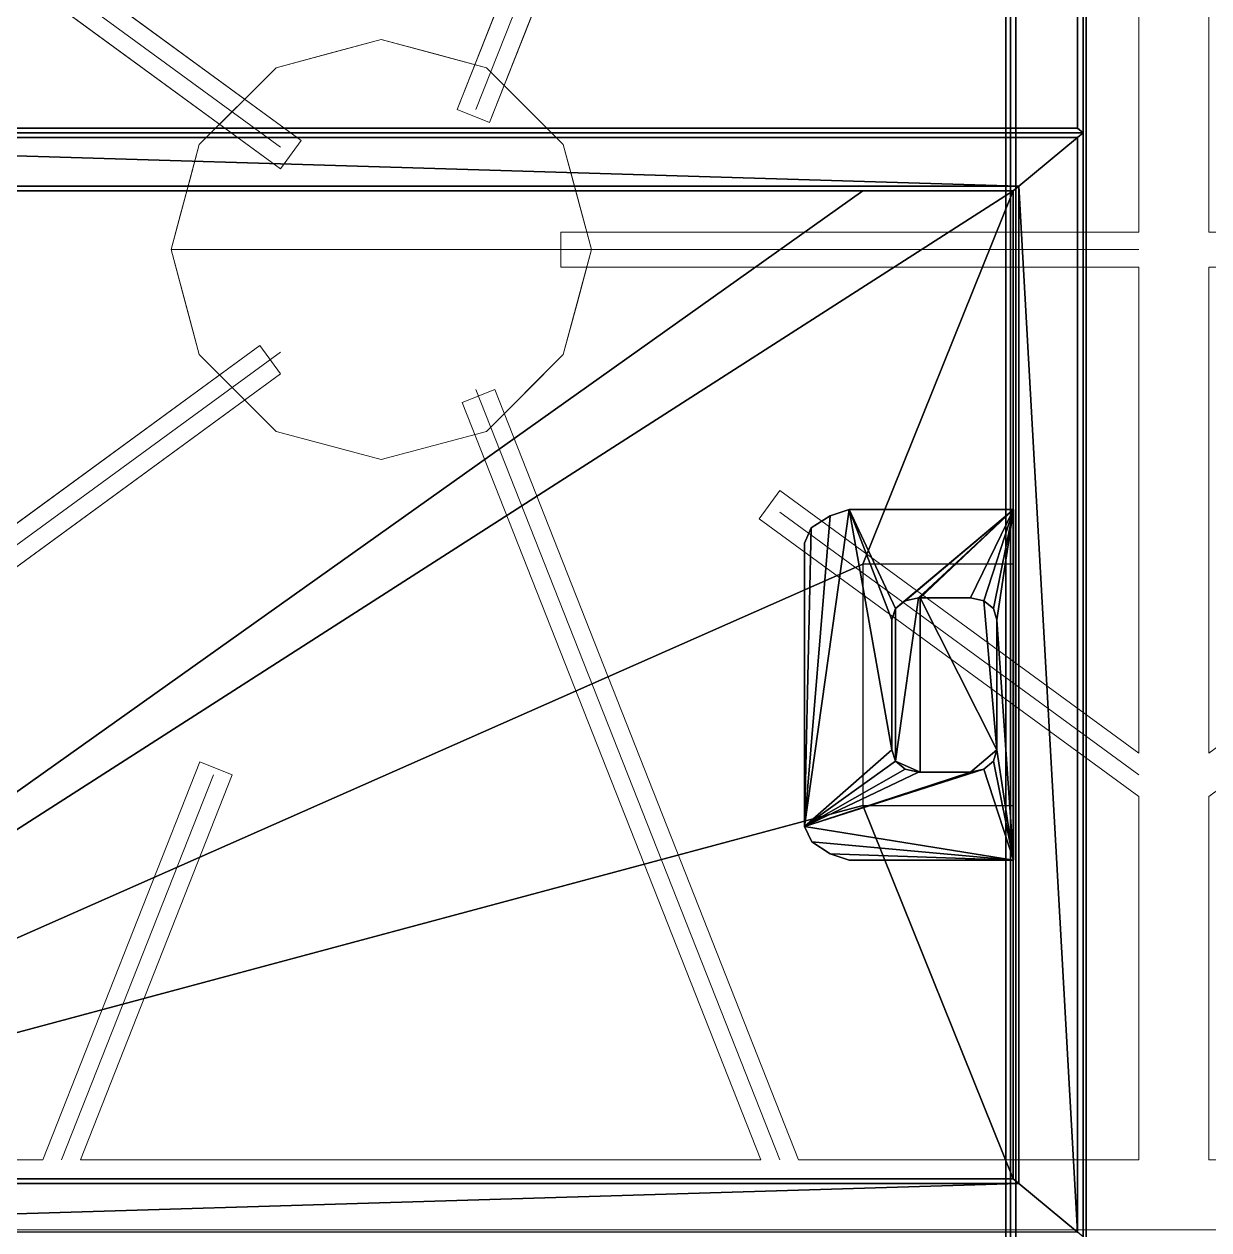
# Model space of a CAD drawing. Header units: inches. Extents: x 11 to 371, y 57 to 381.
# Drawn here: x 15.52 to 23.98, y 135.94 to 144.55 of the extents above; entities that cross this region are included whole.
import ezdxf

# ---------------------------------------------------------------- set-up
doc = ezdxf.new("R2010")
doc.units = ezdxf.units.IN
doc.header["$MEASUREMENT"] = 0
doc.layers.add('Equip', color=2, linetype='Continuous')
doc.layers.add('Stove', color=5, linetype='Continuous', lineweight=9)

# ---------------------------------------------------------------- blocks, each defined once
blk = doc.blocks.new('Range-Classic-D_83880-_3D_0')
for p, q in [((6.2683, -6.625, 37.0625), (3.25, -2.5, 37.0625)), ((7.7317, -6.625, 37.0625), (10.75, -2.5, 37.0625)), ((0.5, -5.0625, 37.0625), (3.25, -6.1466, 37.0625)), ((6, -8.0192, 37.0625), (0.5, -10.1875, 37.0625)), ((8, -8.0192, 37.0625), (13.5, -10.1875, 37.0625)), ((7, -8.625, 37.0625), (7, -12.75, 37.0625)), ((5.125, -10.1875, 37.0625), (3.25, -12.75, 37.0625))]:
    blk.add_line(p, q)
for points in [[(-14.9375, 0, 2), (14.9375, 0, 2), (14.9375, -24.3125, 2), (-14.9375, -24.3125, 2)], [(-14.9375, 0, 35.5625), (-14.9375, -24.3125, 35.5625), (14.9375, -24.3125, 35.5625), (14.9375, 0, 35.5625)], [(0, -23.5, 36.5625), (0, -23.5, 37.0625), (0, -2.5, 37.0625), (0, -2.5, 36.5625)], [(0.5, -2.5, 36.5625), (0.5, -2.5, 37.0625), (0.5, -4.9281, 37.0625), (0.5, -4.9281, 36.5625)], [(6.1134, -6.625, 36.5625), (6.1134, -6.625, 37.0625), (3.0951, -2.5, 37.0625), (3.0951, -2.5, 36.5625)], [(3.4049, -2.5, 37.0625), (6.3152, -6.4774, 37.0625), (6.3152, -6.4774, 36.5625), (3.4049, -2.5, 36.5625)], [(7.5768, -6.625, 36.5625), (7.5768, -6.625, 37.0625), (10.5951, -2.5, 37.0625), (10.5951, -2.5, 36.5625)], [(10.9049, -2.5, 37.0625), (7.7786, -6.7726, 37.0625), (7.7786, -6.7726, 36.5625), (10.9049, -2.5, 36.5625)], [(0.5, -4.9281, 37.0625), (3.3417, -6.0484, 37.0625), (3.3417, -6.0484, 36.5625), (0.5, -4.9281, 36.5625)], [(3.25, -6.281, 36.5625), (3.25, -6.281, 37.0625), (0.5, -5.1969, 37.0625), (0.5, -5.1969, 36.5625)], [(0.5, -5.1969, 37.0625), (0.5, -10.0531, 37.0625), (0.5, -10.0531, 36.5625), (0.5, -5.1969, 36.5625)], [(3.3417, -6.0484, 36.5625), (3.3417, -6.0484, 37.0625), (3.25, -6.281, 37.0625), (3.25, -6.281, 36.5625)], [(6.3152, -6.4774, 36.5625), (6.3152, -6.4774, 37.0625), (6.1134, -6.625, 37.0625), (6.1134, -6.625, 36.5625)], [(7.7786, -6.7726, 36.5625), (7.7786, -6.7726, 37.0625), (7.5768, -6.625, 37.0625), (7.5768, -6.625, 36.5625)], [(0.5, -10.0531, 37.0625), (5.9083, -7.921, 37.0625), (5.9083, -7.921, 36.5625), (0.5, -10.0531, 36.5625)], [(5.9083, -7.921, 37.0625), (6, -8.1536, 37.0625), (6, -8.1536, 36.5625), (5.9083, -7.921, 36.5625)], [(7.9083, -8.1174, 36.5625), (7.9083, -8.1174, 37.0625), (8, -7.8849, 37.0625), (8, -7.8849, 36.5625)], [(8, -7.8849, 36.5625), (8, -7.8849, 37.0625), (13.5, -10.0531, 37.0625), (13.5, -10.0531, 36.5625)], [(6, -8.1536, 36.5625), (6, -8.1536, 37.0625), (0.5, -10.3219, 37.0625), (0.5, -10.3219, 36.5625)], [(13.5, -10.3219, 36.5625), (13.5, -10.3219, 37.0625), (7.9083, -8.1174, 37.0625), (7.9083, -8.1174, 36.5625)], [(6.875, -8.625, 36.5625), (6.875, -8.625, 37.0625), (7.125, -8.625, 37.0625), (7.125, -8.625, 36.5625)], [(6.875, -12.75, 37.0625), (6.875, -8.625, 37.0625), (6.875, -8.625, 36.5625), (6.875, -12.75, 36.5625)], [(7.125, -8.625, 37.0625), (7.125, -12.75, 37.0625), (7.125, -12.75, 36.5625), (7.125, -8.625, 36.5625)], [(3.0951, -12.75, 37.0625), (5.0781, -10.0399, 37.0625), (5.0781, -10.0399, 36.5625), (3.0951, -12.75, 36.5625)], [(5.0781, -10.0399, 37.0625), (5.2799, -10.1875, 37.0625), (5.2799, -10.1875, 36.5625), (5.0781, -10.0399, 36.5625)], [(5.2799, -10.1875, 36.5625), (5.2799, -10.1875, 37.0625), (3.4049, -12.75, 37.0625), (3.4049, -12.75, 36.5625)], [(0.5, -10.3219, 36.5625), (0.5, -10.3219, 37.0625), (0.5, -12.75, 37.0625), (0.5, -12.75, 36.5625)], [(0.5, -12.75, 36.5625), (0.5, -12.75, 37.0625), (3.0951, -12.75, 37.0625), (3.0951, -12.75, 36.5625)], [(3.4049, -12.75, 36.5625), (3.4049, -12.75, 37.0625), (6.875, -12.75, 37.0625), (6.875, -12.75, 36.5625)], [(7.125, -12.75, 36.5625), (7.125, -12.75, 37.0625), (10.5951, -12.75, 37.0625), (10.5951, -12.75, 36.5625)], [(0.5, -13.25, 36.5625), (0.5, -13.25, 37.0625), (0.5, -15.6781, 37.0625), (0.5, -15.6781, 36.5625)], [(3.0951, -13.25, 36.5625), (3.0951, -13.25, 37.0625), (0.5, -13.25, 37.0625), (0.5, -13.25, 36.5625)], [(5.0781, -15.9601, 36.5625), (5.0781, -15.9601, 37.0625), (3.0951, -13.25, 37.0625), (3.0951, -13.25, 36.5625)], [(3.4049, -13.25, 37.0625), (5.2799, -15.8125, 37.0625), (5.2799, -15.8125, 36.5625), (3.4049, -13.25, 36.5625)], [(6.875, -13.25, 37.0625), (3.4049, -13.25, 37.0625), (3.4049, -13.25, 36.5625), (6.875, -13.25, 36.5625)], [(6.875, -17.375, 36.5625), (6.875, -17.375, 37.0625), (6.875, -13.25, 37.0625), (6.875, -13.25, 36.5625)], [(7.125, -13.25, 36.5625), (7.125, -13.25, 37.0625), (7.125, -17.375, 37.0625), (7.125, -17.375, 36.5625)], [(10.5951, -13.25, 37.0625), (7.125, -13.25, 37.0625), (7.125, -13.25, 36.5625), (10.5951, -13.25, 36.5625)]]:
    blk.add_3dface(points)
for points, invisible_edges in [([(-0.5, -10.3219, 37.0625), (-0.5, -12.75, 37.0625), (0, -2.5, 37.0625), (-0.5, -10.0531, 37.0625)], 14), ([(-0.5, -4.9281, 37.0625), (-0.5, -5.1969, 37.0625), (0, -2.5, 37.0625), (-0.5, -2.5, 37.0625)], 7), ([(-0.5, -10.0531, 37.0625), (0, -2.5, 37.0625), (-0.5, -5.1969, 37.0625)], 3), ([(0, -23.5, 37.0625), (0, -2.5, 37.0625), (-0.5, -12.75, 37.0625)], 14), ([(0.5, -4.9281, 36.5625), (0.5, -5.1969, 36.5625), (0, -2.5, 36.5625), (0.5, -2.5, 36.5625)], 7), ([(0, -2.5, 36.5625), (0.5, -5.1969, 36.5625), (0.5, -10.0531, 36.5625), (0.5, -10.3219, 36.5625)], 13), ([(0, -2.5, 36.5625), (0.5, -10.3219, 36.5625), (0.5, -12.75, 36.5625), (0.5, -13.25, 36.5625)], 13), ([(0, -23.5, 36.5625), (0, -2.5, 36.5625), (0.5, -13.25, 36.5625)], 14), ([(0.5, -10.3219, 37.0625), (0.5, -10.0531, 37.0625), (0, -2.5, 37.0625), (0.5, -12.75, 37.0625)], 7), ([(0.5, -4.9281, 37.0625), (0.5, -2.5, 37.0625), (0, -2.5, 37.0625), (0.5, -5.1969, 37.0625)], 14), ([(0.5, -10.0531, 37.0625), (0.5, -5.1969, 37.0625), (0, -2.5, 37.0625)], 14), ([(0, -2.5, 37.0625), (0, -23.5, 37.0625), (0.5, -12.75, 37.0625)], 14), ([(3.4049, -2.5, 36.5625), (6.3152, -6.4774, 36.5625), (6.1134, -6.625, 36.5625), (3.0951, -2.5, 36.5625)], 8), ([(3.4049, -2.5, 37.0625), (3.0951, -2.5, 37.0625), (6.1134, -6.625, 37.0625), (6.3152, -6.4774, 37.0625)], 1), ([(10.5951, -2.5, 36.5625), (10.9049, -2.5, 36.5625), (7.7786, -6.7726, 36.5625), (7.5768, -6.625, 36.5625)], 1), ([(10.5951, -2.5, 37.0625), (7.5768, -6.625, 37.0625), (7.7786, -6.7726, 37.0625), (10.9049, -2.5, 37.0625)], 8), ([(0.5, -5.1969, 36.5625), (0.5, -4.9281, 36.5625), (3.3417, -6.0484, 36.5625), (3.25, -6.281, 36.5625)], 1), ([(0.5, -5.1969, 37.0625), (3.25, -6.281, 37.0625), (3.3417, -6.0484, 37.0625), (0.5, -4.9281, 37.0625)], 8), ([(7, -7.3438, 36.4375), (5.701, -6.5938, 36.4375), (6.25, -6.0447, 36.4375), (7, -5.8437, 36.4375)], 1), ([(6.25, -6.0447, 36.5625), (5.701, -6.5938, 36.5625), (7, -7.3438, 36.5625), (7, -5.8437, 36.5625)], 2), ([(7, -7.3438, 35.3125), (5.701, -6.5938, 35.3125), (6.25, -6.0447, 35.3125), (7, -5.8437, 35.3125)], 1), ([(6.25, -6.0447, 35.5625), (5.701, -6.5938, 35.5625), (7, -7.3438, 35.5625), (7, -5.8437, 35.5625)], 2), ([(7, -7.3438, 35.3125), (5.701, -6.5938, 35.3125), (6.25, -6.0447, 35.3125), (7, -5.8437, 35.3125)], 1), ([(6.25, -6.0447, 36.4375), (5.701, -6.5938, 36.4375), (7, -7.3438, 36.4375), (7, -5.8437, 36.4375)], 2), ([(6.5286, -5.9701, 35.3125), (6.625, -5.9442, 36.4375), (7, -5.8437, 35.3125)], 3), ([(7, -5.8437, 36.5625), (7, -5.8437, 36.4375), (6.625, -5.9442, 36.4375), (6.625, -5.9442, 36.5625)], 4), ([(7, -5.8437, 35.5625), (7, -5.8437, 35.3125), (6.625, -5.9442, 35.3125), (6.625, -5.9442, 35.5625)], 4), ([(7, -5.8437, 36.4375), (7, -5.8437, 35.3125), (6.625, -5.9442, 36.4375)], 2), ([(7, -7.3438, 36.4375), (7, -5.8437, 36.4375), (7.75, -6.0447, 36.4375), (8.299, -6.5938, 36.4375)], 8), ([(7, -5.8437, 36.4375), (7, -5.8437, 36.5625), (7.2532, -5.9116, 36.5625)], 12), ([(7.375, -5.9442, 36.4375), (7, -5.8437, 36.4375), (7.2532, -5.9116, 36.5625)], 14), ([(7.75, -6.0447, 36.5625), (7, -5.8437, 36.5625), (7, -7.3438, 36.5625), (8.299, -6.5938, 36.5625)], 4), ([(7, -7.3438, 35.3125), (7, -5.8437, 35.3125), (7.75, -6.0447, 35.3125), (8.299, -6.5938, 35.3125)], 8), ([(7, -5.8437, 35.3125), (7, -5.8437, 35.5625), (7.2532, -5.9116, 35.5625)], 12), ([(7.375, -5.9442, 35.3125), (7, -5.8437, 35.3125), (7.2532, -5.9116, 35.5625)], 14), ([(7.75, -6.0447, 35.5625), (7, -5.8437, 35.5625), (7, -7.3438, 35.5625), (8.299, -6.5938, 35.5625)], 4), ([(7, -7.3438, 35.3125), (7, -5.8437, 35.3125), (7.75, -6.0447, 35.3125), (8.299, -6.5938, 35.3125)], 8), ([(7.375, -5.9442, 36.4375), (7.4714, -5.9701, 35.3125), (7, -5.8437, 35.3125)], 13), ([(7, -5.8437, 35.3125), (7, -5.8437, 36.4375), (7.375, -5.9442, 36.4375)], 12), ([(7.75, -6.0447, 36.4375), (7, -5.8437, 36.4375), (7, -7.3438, 36.4375), (8.299, -6.5938, 36.4375)], 4), ([(7.2532, -5.9116, 36.5625), (7.5064, -5.9794, 36.5625), (7.375, -5.9442, 36.4375)], 14), ([(7.2532, -5.9116, 35.5625), (7.5064, -5.9794, 35.5625), (7.375, -5.9442, 35.3125)], 14), ([(6.25, -6.0447, 36.4375), (6.25, -6.0447, 36.5625), (6.625, -5.9442, 36.5625), (6.625, -5.9442, 36.4375)], 5), ([(6.25, -6.0447, 35.3125), (6.25, -6.0447, 35.5625), (6.625, -5.9442, 35.5625), (6.625, -5.9442, 35.3125)], 5), ([(6.625, -5.9442, 36.4375), (6.5286, -5.9701, 35.3125), (6.25, -6.0447, 36.4375)], 3), ([(6.5286, -5.9701, 35.3125), (6.25, -6.0447, 35.3125), (6.25, -6.0447, 36.4375)], 14), ([(7.375, -5.9442, 36.4375), (7.5064, -5.9794, 36.5625), (7.75, -6.0447, 36.4375)], 3), ([(7.375, -5.9442, 35.3125), (7.5064, -5.9794, 35.5625), (7.75, -6.0447, 35.3125)], 3), ([(7.375, -5.9442, 36.4375), (7.75, -6.0447, 36.4375), (7.4714, -5.9701, 35.3125)], 14), ([(7.4714, -5.9701, 35.3125), (7.75, -6.0447, 36.4375), (7.75, -6.0447, 35.3125)], 3), ([(7.75, -6.0447, 36.5625), (7.75, -6.0447, 36.4375), (7.5064, -5.9794, 36.5625)], 3), ([(7.75, -6.0447, 35.5625), (7.75, -6.0447, 35.3125), (7.5064, -5.9794, 35.5625)], 3), ([(5.9755, -6.3192, 36.4375), (5.9755, -6.3192, 36.5625), (6.25, -6.0447, 36.5625), (6.25, -6.0447, 36.4375)], 5), ([(5.9755, -6.3192, 35.3125), (5.9755, -6.3192, 35.5625), (6.25, -6.0447, 35.5625), (6.25, -6.0447, 35.3125)], 5), ([(6.25, -6.0447, 36.4375), (6.25, -6.0447, 35.3125), (5.9755, -6.3192, 35.3125), (5.9755, -6.3192, 36.4375)], 5), ([(8.0245, -6.3192, 36.5625), (8.0245, -6.3192, 36.4375), (7.75, -6.0447, 36.4375), (7.75, -6.0447, 36.5625)], 5), ([(8.0245, -6.3192, 35.5625), (8.0245, -6.3192, 35.3125), (7.75, -6.0447, 35.3125), (7.75, -6.0447, 35.5625)], 5), ([(8.0245, -6.3192, 35.3125), (7.75, -6.0447, 35.3125), (7.75, -6.0447, 36.4375), (8.0245, -6.3192, 36.4375)], 10), ([(5.701, -6.5938, 36.4375), (5.701, -6.5938, 36.5625), (5.9755, -6.3192, 36.5625), (5.9755, -6.3192, 36.4375)], 5), ([(5.701, -6.5938, 35.3125), (5.701, -6.5938, 35.5625), (5.9755, -6.3192, 35.5625), (5.9755, -6.3192, 35.3125)], 5), ([(5.9755, -6.3192, 36.4375), (5.9755, -6.3192, 35.3125), (5.701, -6.5938, 35.3125), (5.701, -6.5938, 36.4375)], 5), ([(8.299, -6.5938, 36.5625), (8.299, -6.5938, 36.4375), (8.0245, -6.3192, 36.4375), (8.0245, -6.3192, 36.5625)], 5), ([(8.299, -6.5938, 35.5625), (8.299, -6.5938, 35.3125), (8.0245, -6.3192, 35.3125), (8.0245, -6.3192, 35.5625)], 5), ([(8.0245, -6.3192, 36.4375), (8.299, -6.5938, 36.4375), (8.299, -6.5938, 35.3125), (8.0245, -6.3192, 35.3125)], 10), ([(5.5, -7.3438, 36.4375), (5.701, -6.5938, 36.4375), (7, -7.3438, 36.4375), (5.701, -8.0938, 36.4375)], 6), ([(7, -7.3438, 36.5625), (5.701, -6.5938, 36.5625), (5.5, -7.3438, 36.5625), (5.701, -8.0938, 36.5625)], 9), ([(5.5, -7.3438, 35.3125), (5.701, -6.5938, 35.3125), (7, -7.3438, 35.3125), (5.701, -8.0938, 35.3125)], 6), ([(7, -7.3438, 35.5625), (5.701, -6.5938, 35.5625), (5.5, -7.3438, 35.5625), (5.701, -8.0938, 35.5625)], 9), ([(5.5, -7.3438, 35.3125), (5.701, -6.5938, 35.3125), (7, -7.3438, 35.3125), (5.701, -8.0938, 35.3125)], 6), ([(5.6005, -6.9688, 36.4375), (5.701, -6.5938, 36.4375), (5.6005, -6.9688, 35.3125), (5.5, -7.3438, 35.3125)], 10), ([(7, -7.3438, 36.4375), (5.701, -6.5938, 36.4375), (5.5, -7.3438, 36.4375), (5.701, -8.0938, 36.4375)], 9), ([(5.701, -6.5938, 36.5625), (5.701, -6.5938, 36.4375), (5.6005, -6.9688, 36.4375), (5.6005, -6.9688, 36.5625)], 5), ([(5.701, -6.5938, 35.5625), (5.701, -6.5938, 35.3125), (5.6005, -6.9688, 35.3125), (5.6005, -6.9688, 35.5625)], 5), ([(5.701, -6.5938, 36.4375), (5.701, -6.5938, 35.3125), (5.6005, -6.9688, 35.3125)], 13), ([(8.299, -6.5938, 36.4375), (8.5, -7.3438, 36.4375), (7, -7.3438, 36.4375)], 14), ([(8.5, -7.3438, 36.5625), (8.299, -6.5938, 36.5625), (7, -7.3438, 36.5625), (8.299, -8.0938, 36.5625)], 6), ([(8.299, -6.5938, 35.3125), (8.5, -7.3438, 35.3125), (7, -7.3438, 35.3125)], 14), ([(8.5, -7.3438, 35.5625), (8.299, -6.5938, 35.5625), (7, -7.3438, 35.5625), (8.299, -8.0938, 35.5625)], 6), ([(8.299, -6.5938, 35.3125), (8.5, -7.3438, 35.3125), (7, -7.3438, 35.3125)], 14), ([(8.5, -7.3438, 36.4375), (8.299, -6.5938, 36.4375), (7, -7.3438, 36.4375), (8.299, -8.0938, 36.4375)], 6), ([(8.299, -6.5938, 36.4375), (8.299, -6.5938, 36.5625), (8.3995, -6.9688, 36.5625), (8.3995, -6.9688, 36.4375)], 5), ([(8.299, -6.5938, 35.3125), (8.299, -6.5938, 35.5625), (8.3995, -6.9688, 35.5625), (8.3995, -6.9688, 35.3125)], 5), ([(8.3995, -6.9688, 35.3125), (8.299, -6.5938, 35.3125), (8.299, -6.5938, 36.4375), (8.3995, -6.9688, 36.4375)], 10), ([(5.6005, -6.9688, 36.5625), (5.6005, -6.9688, 36.4375), (5.5, -7.3438, 36.4375), (5.5, -7.3438, 36.5625)], 5), ([(5.6005, -6.9688, 35.5625), (5.6005, -6.9688, 35.3125), (5.5, -7.3438, 35.3125), (5.5, -7.3438, 35.5625)], 5), ([(5.5, -7.3438, 36.4375), (5.6005, -6.9688, 36.4375), (5.5, -7.3438, 35.3125)], 14), ([(8.3995, -6.9688, 36.4375), (8.3995, -6.9688, 36.5625), (8.5, -7.3438, 36.5625), (8.5, -7.3438, 36.4375)], 5), ([(8.3995, -6.9688, 35.3125), (8.3995, -6.9688, 35.5625), (8.5, -7.3438, 35.5625), (8.5, -7.3438, 35.3125)], 5), ([(8.3995, -6.9688, 36.4375), (8.5, -7.3438, 36.4375), (8.5, -7.3438, 35.3125), (8.3995, -6.9688, 35.3125)], 10), ([(5.6005, -7.7188, 36.5625), (5.5, -7.3438, 36.5625), (5.6005, -7.7188, 36.4375), (5.701, -8.0938, 36.4375)], 10), ([(5.5, -7.3438, 36.5625), (5.5, -7.3438, 36.4375), (5.6005, -7.7188, 36.4375)], 13), ([(5.6005, -7.7188, 35.5625), (5.5, -7.3438, 35.5625), (5.6005, -7.7188, 35.3125), (5.701, -8.0938, 35.3125)], 10), ([(5.5, -7.3438, 35.5625), (5.5, -7.3438, 35.3125), (5.6005, -7.7188, 35.3125)], 13), ([(5.5, -7.3438, 36.4375), (5.5, -7.3438, 35.3125), (5.6005, -7.7188, 35.3125), (5.6005, -7.7188, 36.4375)], 5), ([(6.25, -8.6428, 36.4375), (5.701, -8.0938, 36.4375), (7, -7.3438, 36.4375), (7, -8.8438, 36.4375)], 2), ([(7, -7.3438, 36.5625), (5.701, -8.0938, 36.5625), (6.25, -8.6428, 36.5625), (7, -8.8438, 36.5625)], 1), ([(6.25, -8.6428, 35.3125), (5.701, -8.0938, 35.3125), (7, -7.3438, 35.3125), (7, -8.8438, 35.3125)], 2), ([(7, -7.3438, 35.5625), (5.701, -8.0938, 35.5625), (6.25, -8.6428, 35.5625), (7, -8.8438, 35.5625)], 1), ([(6.25, -8.6428, 35.3125), (5.701, -8.0938, 35.3125), (7, -7.3438, 35.3125), (7, -8.8438, 35.3125)], 2), ([(7, -7.3438, 36.4375), (5.701, -8.0938, 36.4375), (6.25, -8.6428, 36.4375), (7, -8.8438, 36.4375)], 1), ([(8.299, -8.0938, 36.4375), (7.75, -8.6428, 36.4375), (7, -7.3438, 36.4375), (8.5, -7.3438, 36.4375)], 6), ([(7.75, -8.6428, 36.4375), (7, -8.8438, 36.4375), (7, -7.3438, 36.4375)], 12), ([(7.75, -8.6428, 36.5625), (8.299, -8.0938, 36.5625), (7, -7.3438, 36.5625), (7, -8.8438, 36.5625)], 2), ([(8.299, -8.0938, 35.3125), (7.75, -8.6428, 35.3125), (7, -7.3438, 35.3125), (8.5, -7.3438, 35.3125)], 6), ([(7.75, -8.6428, 35.3125), (7, -8.8438, 35.3125), (7, -7.3438, 35.3125)], 12), ([(7.75, -8.6428, 35.5625), (8.299, -8.0938, 35.5625), (7, -7.3438, 35.5625), (7, -8.8438, 35.5625)], 2), ([(8.299, -8.0938, 35.3125), (7.75, -8.6428, 35.3125), (7, -7.3438, 35.3125), (8.5, -7.3438, 35.3125)], 6), ([(7.75, -8.6428, 35.3125), (7, -8.8438, 35.3125), (7, -7.3438, 35.3125)], 12), ([(7.75, -8.6428, 36.4375), (8.299, -8.0938, 36.4375), (7, -7.3438, 36.4375), (7, -8.8438, 36.4375)], 2), ([(8.3995, -7.7188, 36.5625), (8.3995, -7.7188, 36.4375), (8.5, -7.3438, 36.4375), (8.5, -7.3438, 36.5625)], 5), ([(8.3995, -7.7188, 35.5625), (8.3995, -7.7188, 35.3125), (8.5, -7.3438, 35.3125), (8.5, -7.3438, 35.5625)], 5), ([(8.5, -7.3438, 35.3125), (8.5, -7.3438, 36.4375), (8.3995, -7.7188, 36.4375), (8.3995, -7.7188, 35.3125)], 5), ([(5.701, -8.0938, 36.5625), (5.6005, -7.7188, 36.5625), (5.701, -8.0938, 36.4375)], 14), ([(5.701, -8.0938, 35.5625), (5.6005, -7.7188, 35.5625), (5.701, -8.0938, 35.3125)], 14), ([(5.701, -8.0938, 35.3125), (5.701, -8.0938, 36.4375), (5.6005, -7.7188, 36.4375), (5.6005, -7.7188, 35.3125)], 5), ([(8.299, -8.0938, 36.5625), (8.299, -8.0938, 36.4375), (8.3995, -7.7188, 36.4375), (8.3995, -7.7188, 36.5625)], 5), ([(8.299, -8.0938, 35.5625), (8.299, -8.0938, 35.3125), (8.3995, -7.7188, 35.3125), (8.3995, -7.7188, 35.5625)], 5), ([(8.3995, -7.7188, 35.3125), (8.3995, -7.7188, 36.4375), (8.299, -8.0938, 36.4375), (8.299, -8.0938, 35.3125)], 5), ([(6, -8.1536, 36.5625), (0.5, -10.3219, 36.5625), (0.5, -10.0531, 36.5625), (5.9083, -7.921, 36.5625)], 2), ([(0.5, -10.0531, 37.0625), (0.5, -10.3219, 37.0625), (6, -8.1536, 37.0625), (5.9083, -7.921, 37.0625)], 1), ([(7.9083, -8.1174, 36.5625), (8, -7.8849, 36.5625), (13.5, -10.0531, 36.5625), (13.5, -10.3219, 36.5625)], 4), ([(7.9083, -8.1174, 37.0625), (13.5, -10.3219, 37.0625), (13.5, -10.0531, 37.0625), (8, -7.8849, 37.0625)], 2), ([(5.701, -8.0938, 36.5625), (5.701, -8.0938, 36.4375), (5.9755, -8.3683, 36.4375), (5.9755, -8.3683, 36.5625)], 5), ([(5.701, -8.0938, 35.5625), (5.701, -8.0938, 35.3125), (5.9755, -8.3683, 35.3125), (5.9755, -8.3683, 35.5625)], 5), ([(5.9755, -8.3683, 35.3125), (5.9755, -8.3683, 36.4375), (5.701, -8.0938, 36.4375), (5.701, -8.0938, 35.3125)], 5), ([(8.299, -8.0938, 36.4375), (8.299, -8.0938, 36.5625), (8.0245, -8.3683, 36.5625), (8.0245, -8.3683, 36.4375)], 5), ([(8.299, -8.0938, 35.3125), (8.299, -8.0938, 35.5625), (8.0245, -8.3683, 35.5625), (8.0245, -8.3683, 35.3125)], 5), ([(8.0245, -8.3683, 36.4375), (8.0245, -8.3683, 35.3125), (8.299, -8.0938, 35.3125), (8.299, -8.0938, 36.4375)], 5), ([(5.9755, -8.3683, 36.5625), (5.9755, -8.3683, 36.4375), (6.25, -8.6428, 36.4375), (6.25, -8.6428, 36.5625)], 5), ([(5.9755, -8.3683, 35.5625), (5.9755, -8.3683, 35.3125), (6.25, -8.6428, 35.3125), (6.25, -8.6428, 35.5625)], 5), ([(6.25, -8.6428, 35.3125), (6.25, -8.6428, 36.4375), (5.9755, -8.3683, 36.4375), (5.9755, -8.3683, 35.3125)], 5), ([(8.0245, -8.3683, 36.4375), (8.0245, -8.3683, 36.5625), (7.75, -8.6428, 36.5625), (7.75, -8.6428, 36.4375)], 5), ([(8.0245, -8.3683, 35.3125), (8.0245, -8.3683, 35.5625), (7.75, -8.6428, 35.5625), (7.75, -8.6428, 35.3125)], 5), ([(7.75, -8.6428, 36.4375), (7.75, -8.6428, 35.3125), (8.0245, -8.3683, 35.3125), (8.0245, -8.3683, 36.4375)], 5), ([(6.25, -8.6428, 36.5625), (6.25, -8.6428, 36.4375), (6.4936, -8.7081, 36.5625)], 3), ([(6.625, -8.7433, 36.4375), (6.4936, -8.7081, 36.5625), (6.25, -8.6428, 36.4375)], 3), ([(6.25, -8.6428, 35.5625), (6.25, -8.6428, 35.3125), (6.4936, -8.7081, 35.5625)], 3), ([(6.625, -8.7433, 35.3125), (6.4936, -8.7081, 35.5625), (6.25, -8.6428, 35.3125)], 3), ([(6.25, -8.6428, 35.3125), (6.625, -8.7433, 35.3125), (6.625, -8.7433, 36.4375), (6.25, -8.6428, 36.4375)], 10), ([(6.875, -8.625, 36.5625), (7.125, -8.625, 36.5625), (7.125, -12.75, 36.5625), (6.875, -12.75, 36.5625)], 4), ([(7.125, -12.75, 37.0625), (7.125, -8.625, 37.0625), (6.875, -8.625, 37.0625), (6.875, -12.75, 37.0625)], 8), ([(7.75, -8.6428, 36.4375), (7.75, -8.6428, 36.5625), (7.375, -8.7433, 36.5625), (7.375, -8.7433, 36.4375)], 5), ([(7.75, -8.6428, 35.3125), (7.75, -8.6428, 35.5625), (7.375, -8.7433, 35.5625), (7.375, -8.7433, 35.3125)], 5), ([(7.375, -8.7433, 36.4375), (7.4714, -8.7174, 35.3125), (7.75, -8.6428, 36.4375)], 3), ([(7.4714, -8.7174, 35.3125), (7.75, -8.6428, 35.3125), (7.75, -8.6428, 36.4375)], 14), ([(6.7468, -8.7759, 36.5625), (6.4936, -8.7081, 36.5625), (6.625, -8.7433, 36.4375)], 14), ([(6.7468, -8.7759, 35.5625), (6.4936, -8.7081, 35.5625), (6.625, -8.7433, 35.3125)], 14), ([(6.625, -8.7433, 36.4375), (7, -8.8438, 36.4375), (6.7468, -8.7759, 36.5625)], 14), ([(6.625, -8.7433, 35.3125), (7, -8.8438, 35.3125), (6.7468, -8.7759, 35.5625)], 14), ([(7, -8.8438, 36.4375), (6.625, -8.7433, 36.4375), (6.625, -8.7433, 35.3125), (7, -8.8438, 35.3125)], 2), ([(7, -8.8438, 36.4375), (7, -8.8438, 36.5625), (6.7468, -8.7759, 36.5625)], 12), ([(7, -8.8438, 35.3125), (7, -8.8438, 35.5625), (6.7468, -8.7759, 35.5625)], 12), ([(7.4714, -8.7174, 35.3125), (7.375, -8.7433, 36.4375), (7, -8.8438, 35.3125)], 3), ([(7, -8.8438, 36.5625), (7, -8.8438, 36.4375), (7.375, -8.7433, 36.4375), (7.375, -8.7433, 36.5625)], 4), ([(7, -8.8438, 35.5625), (7, -8.8438, 35.3125), (7.375, -8.7433, 35.3125), (7.375, -8.7433, 35.5625)], 4), ([(7, -8.8438, 36.4375), (7, -8.8438, 35.3125), (7.375, -8.7433, 36.4375)], 2), ([(3.4049, -12.75, 36.5625), (3.0951, -12.75, 36.5625), (5.0781, -10.0399, 36.5625), (5.2799, -10.1875, 36.5625)], 1), ([(5.0781, -10.0399, 37.0625), (3.0951, -12.75, 37.0625), (3.4049, -12.75, 37.0625), (5.2799, -10.1875, 37.0625)], 2), ([(0, -23.5, 37.0625), (0.5, -15.6781, 37.0625), (0.5, -13.25, 37.0625), (0.5, -12.75, 37.0625)], 13), ([(3.0951, -13.25, 36.5625), (0.5, -12.75, 36.5625), (3.0951, -12.75, 36.5625), (3.4049, -13.25, 36.5625)], 13), ([(0.5, -13.25, 36.5625), (0.5, -12.75, 36.5625), (3.0951, -13.25, 36.5625)], 3), ([(0.5, -13.25, 37.0625), (3.0951, -13.25, 37.0625), (3.0951, -12.75, 37.0625), (0.5, -12.75, 37.0625)], 10), ([(3.4049, -13.25, 36.5625), (3.0951, -12.75, 36.5625), (3.4049, -12.75, 36.5625), (6.875, -13.25, 36.5625)], 7), ([(6.875, -13.25, 36.5625), (3.4049, -12.75, 36.5625), (6.875, -12.75, 36.5625), (7.125, -13.25, 36.5625)], 13), ([(3.4049, -13.25, 37.0625), (6.875, -13.25, 37.0625), (6.875, -12.75, 37.0625), (3.4049, -12.75, 37.0625)], 10), ([(7.125, -12.75, 36.5625), (10.5951, -12.75, 36.5625), (7.125, -13.25, 36.5625), (6.875, -12.75, 36.5625)], 14), ([(7.125, -13.25, 37.0625), (10.5951, -13.25, 37.0625), (7.125, -12.75, 37.0625), (6.875, -13.25, 37.0625)], 14), ([(10.5951, -12.75, 36.5625), (10.9049, -12.75, 36.5625), (10.5951, -13.25, 36.5625), (7.125, -13.25, 36.5625)], 11), ([(10.5951, -13.25, 37.0625), (10.9049, -13.25, 37.0625), (10.5951, -12.75, 37.0625), (7.125, -12.75, 37.0625)], 11), ([(0.5, -15.6781, 36.5625), (0.5, -15.9469, 36.5625), (0, -23.5, 36.5625), (0.5, -13.25, 36.5625)], 7), ([(5.0781, -15.9601, 36.5625), (3.0951, -13.25, 36.5625), (3.4049, -13.25, 36.5625), (5.2799, -15.8125, 36.5625)], 2), ([(3.4049, -13.25, 37.0625), (3.0951, -13.25, 37.0625), (5.0781, -15.9601, 37.0625), (5.2799, -15.8125, 37.0625)], 1), ([(7.125, -13.25, 36.5625), (7.125, -17.375, 36.5625), (6.875, -17.375, 36.5625), (6.875, -13.25, 36.5625)], 8), ([(7.125, -13.25, 37.0625), (6.875, -13.25, 37.0625), (6.875, -17.375, 37.0625), (7.125, -17.375, 37.0625)], 1)]:
    blk.add_3dface(points, dxfattribs=dict(invisible_edges=invisible_edges))
at = {"layer": 'Stove', "invisible_edges": 15}
for points in [[(3.0951, -13.25, 37.0625), (3.4049, -13.25, 37.0625), (3.4049, -12.75, 37.0625), (3.0951, -12.75, 37.0625)], [(6.875, -13.25, 37.0625), (7.125, -12.75, 37.0625), (6.875, -12.75, 37.0625)]]:
    blk.add_3dface(points, dxfattribs=at)
blk = doc.blocks.new('Millennia 36 Wall Hood - Model MH3612S 1292842009')
mesh = blk.add_polyface()
corners = [(35.835, -25.46), (0.04, -25.46), (0.04, -22.2069), (35.1833, -22.2069), (35.1833, -0.41), (35.1803, 0), (35.835, 0), (35.835, -0.41)]
mesh.append_faces([[corners[k] for k in face] for face in [(0, 6, 7)]], dxfattribs={"vtx0": -1})
mesh.append_faces([[corners[k] for k in face] for face in [(0, 2, 3), (0, 3, 4), (0, 4, 5), (0, 5, 6)]], dxfattribs={"vtx0": -1, "vtx2": -1})
mesh.append_faces([[corners[k] for k in face] for face in [(0, 1, 2)]], dxfattribs={"vtx2": -1})
mesh = blk.add_polyface()
corners = [(35.835, -0.04, 12), (0.04, -0.04, 12), (0.04, -11.8399, 12), (35.835, -11.8399, 12)]
mesh.append_faces([[corners[k] for k in face] for face in [(0, 1, 2, 3)]])
mesh = blk.add_polyface()
corners = [(0.7717, -11.8743, 11.8044), (0.7717, -0.41, 11.8044), (35.1033, -0.41, 11.8044), (35.1033, -11.8743, 11.8044)]
mesh.append_faces([[corners[k] for k in face] for face in [(0, 1, 2, 3)]])
mesh = blk.add_polyface()
corners = [(27.4351, -12.3923, 1.8366), (27.3951, -12.3523, 1.7966), (27.3944, -0.4489, 1.7966), (27.4351, -0.4096, 1.8366)]
mesh.append_faces([[corners[k] for k in face] for face in [(0, 1, 2, 3)]])
mesh = blk.add_polyface()
corners = [(27.4351, -0.392, 1.8366), (27.4351, -12.3923, 1.8366), (27.4351, -12.3923, 1.9216), (27.4351, -0.392, 1.9216)]
mesh.append_faces([[corners[k] for k in face] for face in [(0, 1, 2, 3)]])
mesh = blk.add_polyface()
corners = [(27.4351, -0.392, 1.8366), (27.4751, -0.432, 1.7966), (27.4751, -12.3523, 1.7966), (27.4351, -12.3923, 1.8366)]
mesh.append_faces([[corners[k] for k in face] for face in [(0, 1, 2, 3)]])
mesh = blk.add_polyface()
corners = [(27.4351, -0.4096, 1.9216), (27.4351, -12.3923, 1.9216), (27.4351, -12.3923, 1.8366), (27.4351, -0.4096, 1.8366)]
mesh.append_faces([[corners[k] for k in face] for face in [(0, 1, 2, 3)]])
mesh = blk.add_polyface()
corners = [(27.3951, -12.3523, 1.7966), (17.9768, -12.3523, 1.7966), (17.9773, -0.4489, 1.7966), (27.3944, -0.4489, 1.7966), (26.9766, -0.8537, 1.7966), (18.3954, -0.8537, 1.7966), (18.396, -11.9333, 1.7966), (26.976, -11.9333, 1.7966), (26.9766, -0.8537, 1.7966), (27.3944, -0.4489, 1.7966)]
mesh.append_faces([[corners[k] for k in face] for face in [(2, 4, 5), (2, 5, 6), (7, 9, 0), (7, 0, 1), (1, 6, 7)]], dxfattribs={"vtx0": -1, "vtx2": -1})
mesh.append_faces([[corners[k] for k in face] for face in [(2, 3, 4), (7, 8, 9), (1, 2, 6)]], dxfattribs={"vtx1": -1, "vtx2": -1})
mesh = blk.add_polyface()
corners = [(27.4751, -0.432, 1.7966), (35.0637, -0.432, 1.7966), (35.0637, -12.3523, 1.7966), (27.4751, -12.3523, 1.7966)]
mesh.append_faces([[corners[k] for k in face] for face in [(0, 1, 2, 3)]])
mesh = blk.add_polyface()
corners = [(18.436, -11.8933, 1.8366), (18.396, -11.9333, 1.7966), (18.3954, -0.8537, 1.7966), (18.436, -0.893, 1.8366)]
mesh.append_faces([[corners[k] for k in face] for face in [(0, 1, 2, 3)]])
mesh = blk.add_polyface()
corners = [(26.936, -0.893, 1.8366), (26.9766, -0.8537, 1.7966), (26.976, -11.9333, 1.7966), (26.936, -11.8933, 1.8366)]
mesh.append_faces([[corners[k] for k in face] for face in [(0, 1, 2, 3)]])
mesh = blk.add_polyface()
corners = [(18.436, -0.893, 1.9216), (18.436, -11.8933, 1.9216), (18.436, -11.8933, 1.8366), (18.436, -0.893, 1.8366)]
mesh.append_faces([[corners[k] for k in face] for face in [(0, 1, 2, 3)]])
mesh = blk.add_polyface()
corners = [(18.436, -0.893, 1.9216), (26.936, -0.893, 1.9216), (26.936, -10.821, 1.9216), (26.936, -11.8933, 1.9216), (23.7248, -11.8933, 1.9216), (23.7248, -10.821, 1.9216), (21.6472, -10.821, 1.9216), (21.6472, -11.8933, 1.9216), (18.436, -11.8933, 1.9216)]
mesh.append_faces([[corners[k] for k in face] for face in [(0, 3, 5)]], dxfattribs={"vtx0": -1, "vtx1": -1, "vtx2": -1})
mesh.append_faces([[corners[k] for k in face] for face in [(0, 2, 3), (6, 8, 0), (0, 5, 6)]], dxfattribs={"vtx0": -1, "vtx2": -1})
mesh.append_faces([[corners[k] for k in face] for face in [(0, 1, 2), (3, 4, 5), (6, 7, 8)]], dxfattribs={"vtx2": -1})
mesh = blk.add_polyface()
corners = [(26.936, -11.8933, 1.9216), (26.936, -0.893, 1.9216), (26.936, -0.893, 1.8366), (26.936, -11.8933, 1.8366)]
mesh.append_faces([[corners[k] for k in face] for face in [(0, 1, 2, 3)]])
mesh = blk.add_polyface()
corners = [(24.1936, -11.8957, 1.8233), (23.4099, -11.6838, 1.8233), (23.4359, -11.5879, 1.8233), (23.4359, -11.2285, 1.8233), (23.4359, -11.2179, 1.8233), (23.4099, -11.1221, 1.8233), (23.3417, -11.0539, 1.8233), (23.2459, -11.0279, 1.8233), (22.1259, -11.0279, 1.8233), (22.03, -11.0539, 1.8233), (21.9618, -11.1221, 1.8233), (21.9359, -11.2179, 1.8233), (21.9359, -11.5879, 1.8233), (21.9618, -11.6838, 1.8233), (22.03, -11.7519, 1.8233), (22.1259, -11.7779, 1.8233), (23.2459, -11.7779, 1.8233), (23.3417, -11.7519, 1.8233), (23.4099, -11.6838, 1.8233), (24.1936, -11.8957, 1.8233), (21.1781, -11.8957, 1.8233), (21.1781, -10.7223, 1.8233), (21.2319, -10.5866, 1.8233), (21.3345, -10.4558, 1.8233), (21.4674, -10.404, 1.8233), (23.9043, -10.404, 1.8233), (24.0369, -10.4516, 1.8233), (24.1398, -10.5866, 1.8233), (24.1936, -10.7223, 1.8233)]
mesh.append_faces([[corners[k] for k in face] for face in [(24, 28, 8), (20, 24, 13)]], dxfattribs={"vtx0": -1, "vtx1": -1, "vtx2": -1})
mesh.append_faces([[corners[k] for k in face] for face in [(0, 1, 2), (0, 2, 3), (0, 3, 4), (0, 4, 5), (0, 5, 6), (20, 22, 23), (20, 23, 24), (24, 26, 27), (24, 27, 28), (28, 6, 7), (28, 7, 8), (16, 19, 20), (24, 8, 9), (24, 9, 10), (24, 10, 11), (24, 11, 12), (24, 12, 13), (20, 13, 14), (20, 14, 15)]], dxfattribs={"vtx0": -1, "vtx2": -1})
mesh.append_faces([[corners[k] for k in face] for face in [(17, 18, 19), (28, 0, 6), (16, 17, 19), (15, 16, 20)]], dxfattribs={"vtx1": -1, "vtx2": -1})
mesh.append_faces([[corners[k] for k in face] for face in [(20, 21, 22), (24, 25, 26)]], dxfattribs={"vtx2": -1})
mesh = blk.add_polyface()
corners = [(21.4674, -10.404, 1.8233), (21.3345, -10.4558, 1.8233), (21.3345, -10.4558, 2.0647), (21.4674, -10.404, 2.0647)]
mesh.append_faces([[corners[k] for k in face] for face in [(0, 1, 2, 3)]])
mesh = blk.add_polyface()
corners = [(21.4674, -10.404, 2.0647), (23.9043, -10.404, 2.0647), (23.9043, -10.404, 1.8233), (21.4674, -10.404, 1.8233)]
mesh.append_faces([[corners[k] for k in face] for face in [(0, 1, 2, 3)]])
mesh = blk.add_polyface()
corners = [(24.0369, -10.4516, 1.8233), (23.9043, -10.404, 1.8233), (23.9043, -10.404, 2.0647), (24.0369, -10.4516, 2.0647)]
mesh.append_faces([[corners[k] for k in face] for face in [(0, 1, 2, 3)]])
mesh = blk.add_polyface()
corners = [(21.3345, -10.4558, 1.8233), (21.2319, -10.5866, 1.8233), (21.2319, -10.5866, 2.0647), (21.3345, -10.4558, 2.0647)]
mesh.append_faces([[corners[k] for k in face] for face in [(0, 1, 2, 3)]])
mesh = blk.add_polyface()
corners = [(24.0369, -10.4516, 2.0647), (24.1398, -10.5866, 2.0647), (24.1398, -10.5866, 1.8233), (24.0369, -10.4516, 1.8233)]
mesh.append_faces([[corners[k] for k in face] for face in [(0, 1, 2, 3)]])
mesh = blk.add_polyface()
corners = [(21.2319, -10.5866, 1.8233), (21.1781, -10.7223, 1.8233), (21.1781, -10.7223, 2.0647), (21.2319, -10.5866, 2.0647)]
mesh.append_faces([[corners[k] for k in face] for face in [(0, 1, 2, 3)]])
mesh = blk.add_polyface()
corners = [(24.1398, -10.5866, 2.0647), (24.1936, -10.7223, 2.0647), (24.1936, -10.7223, 1.8233), (24.1398, -10.5866, 1.8233)]
mesh.append_faces([[corners[k] for k in face] for face in [(0, 1, 2, 3)]])
mesh = blk.add_polyface()
corners = [(21.1781, -10.7223, 1.8233), (21.1781, -11.8957, 1.8233), (21.1781, -11.8957, 2.0647), (21.1781, -10.7223, 2.0647)]
mesh.append_faces([[corners[k] for k in face] for face in [(0, 1, 2, 3)]])
mesh = blk.add_polyface()
corners = [(24.1936, -11.8957, 1.8233), (24.1936, -10.7223, 1.8233), (24.1936, -10.7223, 2.0647), (24.1936, -11.8957, 2.0647)]
mesh.append_faces([[corners[k] for k in face] for face in [(0, 1, 2, 3)]])
mesh = blk.add_polyface()
corners = [(22.03, -11.0539, 1.8997), (22.1259, -11.0279, 1.8997), (23.2459, -11.0279, 1.8997), (23.3417, -11.0539, 1.8997), (23.4099, -11.1221, 1.8997), (23.4359, -11.2179, 1.8997), (23.4359, -11.2285, 1.8997), (21.9359, -11.2285, 1.8997), (21.9359, -11.2179, 1.8997), (21.9618, -11.1221, 1.8997)]
mesh.append_faces([[corners[k] for k in face] for face in [(0, 7, 8, 9)]], dxfattribs={"vtx0": -1})
mesh.append_faces([[corners[k] for k in face] for face in [(0, 3, 4, 5), (0, 5, 6, 7)]], dxfattribs={"vtx0": -1, "vtx3": -1})
mesh.append_faces([[corners[k] for k in face] for face in [(0, 1, 2, 3)]], dxfattribs={"vtx3": -1})
mesh = blk.add_polyface()
corners = [(22.03, -11.0539, 2.0647), (21.9618, -11.1221, 2.0647), (21.9618, -11.1221, 1.8233), (22.03, -11.0539, 1.8233)]
mesh.append_faces([[corners[k] for k in face] for face in [(0, 1, 2, 3)]])
mesh = blk.add_polyface()
corners = [(22.1259, -11.0279, 2.0647), (22.03, -11.0539, 2.0647), (22.03, -11.0539, 1.8233), (22.1259, -11.0279, 1.8233)]
mesh.append_faces([[corners[k] for k in face] for face in [(0, 1, 2, 3)]])
mesh = blk.add_polyface()
corners = [(22.1259, -11.0279, 1.8233), (23.2459, -11.0279, 1.8233), (23.2459, -11.0279, 2.0647), (22.1259, -11.0279, 2.0647)]
mesh.append_faces([[corners[k] for k in face] for face in [(0, 1, 2, 3)]])
mesh = blk.add_polyface()
corners = [(23.3417, -11.0539, 2.0647), (23.2459, -11.0279, 2.0647), (23.2459, -11.0279, 1.8233), (23.3417, -11.0539, 1.8233)]
mesh.append_faces([[corners[k] for k in face] for face in [(0, 1, 2, 3)]])
mesh = blk.add_polyface()
corners = [(23.3417, -11.0539, 1.8233), (23.4099, -11.1221, 1.8233), (23.4099, -11.1221, 2.0647), (23.3417, -11.0539, 2.0647)]
mesh.append_faces([[corners[k] for k in face] for face in [(0, 1, 2, 3)]])
mesh = blk.add_polyface()
corners = [(21.9359, -11.2179, 1.8233), (21.9618, -11.1221, 1.8233), (21.9618, -11.1221, 2.0647), (21.9359, -11.2179, 2.0647)]
mesh.append_faces([[corners[k] for k in face] for face in [(0, 1, 2, 3)]])
mesh = blk.add_polyface()
corners = [(23.4099, -11.1221, 1.8233), (23.4359, -11.2179, 1.8233), (23.4359, -11.2179, 2.0647), (23.4099, -11.1221, 2.0647)]
mesh.append_faces([[corners[k] for k in face] for face in [(0, 1, 2, 3)]])
mesh = blk.add_polyface()
corners = [(21.9359, -11.2179, 1.8233), (21.9359, -11.2179, 2.0647), (21.9359, -11.2285, 2.0647), (21.9359, -11.5879, 2.0647), (21.9359, -11.5879, 1.8233), (21.9359, -11.2285, 1.8233)]
mesh.append_faces([[corners[k] for k in face] for face in [(0, 3, 4, 5)]], dxfattribs={"vtx0": -1})
mesh.append_faces([[corners[k] for k in face] for face in [(0, 1, 2, 3)]], dxfattribs={"vtx3": -1})
mesh = blk.add_polyface()
corners = [(22.1259, -11.7779, 2.0647), (22.03, -11.7519, 2.0647), (21.9618, -11.6838, 2.0647), (21.9359, -11.5879, 2.0647), (21.9359, -11.2285, 2.0647), (23.4359, -11.2285, 2.0647), (23.4359, -11.5879, 2.0647), (23.4099, -11.6838, 2.0647), (23.3417, -11.7519, 2.0647), (23.2459, -11.7779, 2.0647)]
mesh.append_faces([[corners[k] for k in face] for face in [(0, 7, 8, 9)]], dxfattribs={"vtx0": -1})
mesh.append_faces([[corners[k] for k in face] for face in [(0, 3, 4, 5), (0, 5, 6, 7)]], dxfattribs={"vtx0": -1, "vtx3": -1})
mesh.append_faces([[corners[k] for k in face] for face in [(0, 1, 2, 3)]], dxfattribs={"vtx3": -1})
mesh = blk.add_polyface()
corners = [(21.9359, -11.2285, 1.8997), (23.4359, -11.2285, 1.8997), (23.4359, -11.2285, 2.0647), (21.9359, -11.2285, 2.0647)]
mesh.append_faces([[corners[k] for k in face] for face in [(0, 1, 2, 3)]])
mesh = blk.add_polyface()
corners = [(23.4359, -11.2179, 2.0647), (23.4359, -11.2179, 1.8233), (23.4359, -11.2285, 1.8233), (23.4359, -11.5879, 1.8233), (23.4359, -11.5879, 2.0647), (23.4359, -11.2285, 2.0647)]
mesh.append_faces([[corners[k] for k in face] for face in [(0, 3, 4, 5)]], dxfattribs={"vtx0": -1})
mesh.append_faces([[corners[k] for k in face] for face in [(0, 1, 2, 3)]], dxfattribs={"vtx3": -1})
mesh = blk.add_polyface()
corners = [(21.9618, -11.6838, 1.8233), (21.9359, -11.5879, 1.8233), (21.9359, -11.5879, 2.0647), (21.9618, -11.6838, 2.0647)]
mesh.append_faces([[corners[k] for k in face] for face in [(0, 1, 2, 3)]])
mesh = blk.add_polyface()
corners = [(23.4099, -11.6838, 2.0647), (23.4359, -11.5879, 2.0647), (23.4359, -11.5879, 1.8233), (23.4099, -11.6838, 1.8233)]
mesh.append_faces([[corners[k] for k in face] for face in [(0, 1, 2, 3)]])
mesh = blk.add_polyface()
corners = [(21.9618, -11.6838, 2.0647), (22.03, -11.7519, 2.0647), (22.03, -11.7519, 1.8233), (21.9618, -11.6838, 1.8233)]
mesh.append_faces([[corners[k] for k in face] for face in [(0, 1, 2, 3)]])
mesh = blk.add_polyface()
corners = [(23.4099, -11.6838, 1.8233), (23.3417, -11.7519, 1.8233), (23.3417, -11.7519, 2.0647), (23.4099, -11.6838, 2.0647)]
mesh.append_faces([[corners[k] for k in face] for face in [(0, 1, 2, 3)]])
mesh = blk.add_polyface()
corners = [(22.1259, -11.7779, 1.8233), (22.03, -11.7519, 1.8233), (22.03, -11.7519, 2.0647), (22.1259, -11.7779, 2.0647)]
mesh.append_faces([[corners[k] for k in face] for face in [(0, 1, 2, 3)]])
mesh = blk.add_polyface()
corners = [(22.1259, -11.7779, 2.0647), (23.2459, -11.7779, 2.0647), (23.2459, -11.7779, 1.8233), (22.1259, -11.7779, 1.8233)]
mesh.append_faces([[corners[k] for k in face] for face in [(0, 1, 2, 3)]])
mesh = blk.add_polyface()
corners = [(23.2459, -11.7779, 2.0647), (23.3417, -11.7519, 2.0647), (23.3417, -11.7519, 1.8233), (23.2459, -11.7779, 1.8233)]
mesh.append_faces([[corners[k] for k in face] for face in [(0, 1, 2, 3)]])
mesh = blk.add_polyface()
corners = [(35.835, -11.9116, 11.9756), (35.835, -11.8399, 12), (0.04, -11.8399, 12), (0.04, -11.9116, 11.9756)]
mesh.append_faces([[corners[k] for k in face] for face in [(0, 1, 2, 3)]])
mesh = blk.add_polyface()
corners = [(0.7717, -11.8743, 11.8044), (35.1033, -11.8743, 11.8044), (35.1033, -12.4139, 11.354), (0.7717, -12.4139, 11.354)]
mesh.append_faces([[corners[k] for k in face] for face in [(0, 1, 2, 3)]])
mesh = blk.add_polyface()
corners = [(35.835, -25.4662, 1.5838), (35.835, -11.9116, 11.9756), (0.04, -11.9116, 11.9756), (0.04, -25.4662, 1.5838)]
mesh.append_faces([[corners[k] for k in face] for face in [(0, 1, 2, 3)]])
mesh = blk.add_polyface()
corners = [(26.936, -11.8933, 1.8366), (26.976, -11.9333, 1.7966), (18.396, -11.9333, 1.7966), (18.436, -11.8933, 1.8366)]
mesh.append_faces([[corners[k] for k in face] for face in [(0, 1, 2, 3)]])
mesh = blk.add_polyface()
corners = [(18.436, -11.8933, 1.9216), (26.936, -11.8933, 1.9216), (26.936, -11.8933, 1.8366), (18.436, -11.8933, 1.8366)]
mesh.append_faces([[corners[k] for k in face] for face in [(0, 1, 2, 3)]])
mesh = blk.add_polyface()
corners = [(24.1936, -11.8957, 2.0647), (21.1781, -11.8957, 2.0647), (21.1781, -11.8957, 1.8233), (24.1936, -11.8957, 1.8233)]
mesh.append_faces([[corners[k] for k in face] for face in [(0, 1, 2, 3)]])
mesh = blk.add_polyface()
corners = [(17.9368, -12.3923, 1.8366), (17.9768, -12.3523, 1.7966), (27.3951, -12.3523, 1.7966), (27.4351, -12.3923, 1.8366)]
mesh.append_faces([[corners[k] for k in face] for face in [(0, 1, 2, 3)]])
mesh = blk.add_polyface()
corners = [(17.9368, -12.3923, 1.8366), (27.4351, -12.3923, 1.8366), (27.4351, -12.3923, 1.9216), (17.9368, -12.3923, 1.9216)]
mesh.append_faces([[corners[k] for k in face] for face in [(0, 1, 2, 3)]])
mesh = blk.add_polyface()
corners = [(27.4351, -12.3923, 1.8366), (27.4751, -12.3523, 1.7966), (35.0637, -12.3523, 1.7966), (35.1037, -12.3923, 1.8366)]
mesh.append_faces([[corners[k] for k in face] for face in [(0, 1, 2, 3)]])
mesh = blk.add_polyface()
corners = [(35.1037, -12.3923, 1.9216), (27.4351, -12.3923, 1.9216), (27.4351, -12.3923, 1.8366), (35.1037, -12.3923, 1.8366)]
mesh.append_faces([[corners[k] for k in face] for face in [(0, 1, 2, 3)]])
mesh = blk.add_polyface()
corners = [(35.1033, -22.2069, 1.7497), (0.7717, -22.2069, 1.7497), (0.7717, -12.4139, 1.7497), (35.1033, -12.4139, 1.7497)]
mesh.append_faces([[corners[k] for k in face] for face in [(0, 1, 2, 3)]])
mesh = blk.add_polyface()
corners = [(0.7717, -12.4139, 1.7497), (0.7717, -12.4139, 11.3522), (35.1033, -12.4139, 11.3522), (35.1033, -12.4139, 1.7497)]
mesh.append_faces([[corners[k] for k in face] for face in [(0, 1, 2, 3)]])

msp = doc.modelspace()

# ---------------------------------------------------------------- block references
at = {"layer": 'Equip', "xscale": 0.83, "rotation": 90}
msp.add_blockref('Millennia 36 Wall Hood - Model MH3612S 1292842009', (10.6865, 121, 57.04), dxfattribs=at)
at = {"layer": 'Stove', "rotation": 90}
msp.add_blockref('Range-Classic-D_83880-_3D_0', (10.7265, 135.9375), dxfattribs=at)

doc.saveas('drawing.dxf')
